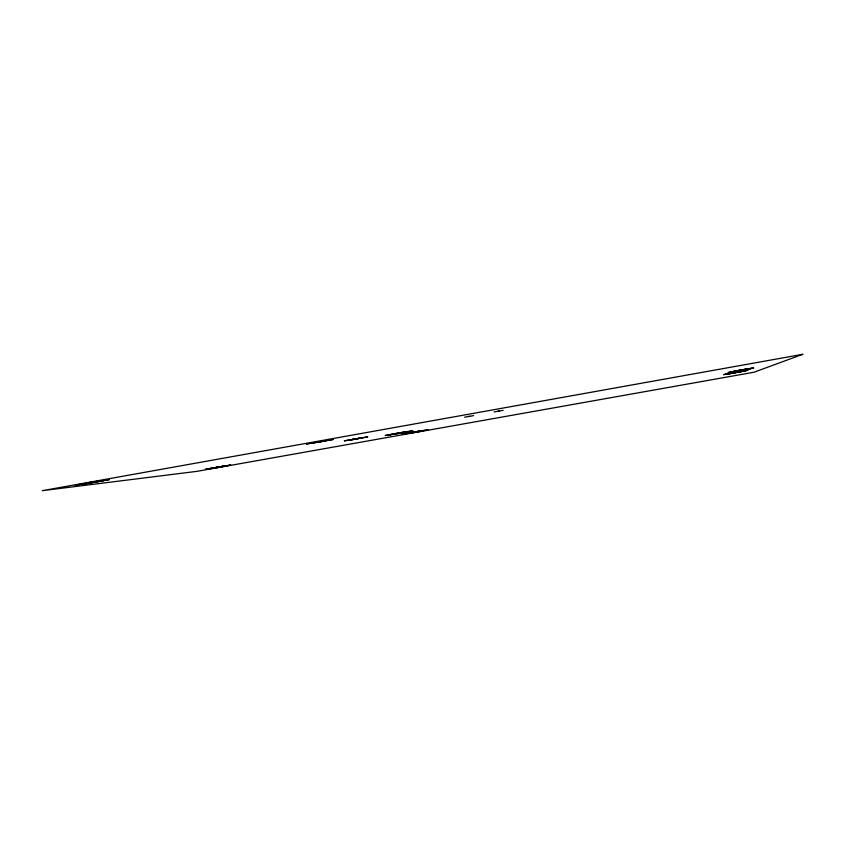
<?xml version="1.0" encoding="UTF-8"?>
<svg xmlns="http://www.w3.org/2000/svg" width="845" height="845" viewBox="0 0 845 845"><rect width="100%" height="100%" fill="white"/><g stroke="black" fill="none" stroke-linecap="round" stroke-linejoin="round"><path stroke-width="1.27" d="M494.156 411.937L503.187 410.353M740.199 370.554L748.015 368.99L733.724 371.546L741.53 369.983M325.906 440.773L313.305 442.938M403.086 432.534L405.125 432.091L402.368 432.45M740.146 371.779L742.586 371.24L728.971 373.67L731.369 373.131M464.613 417.198L473.612 415.613M412.698 432.355L409.519 432.999L412.043 432.672M417.705 431.689L420.905 431.034L418.412 431.362M727.355 373.839L725.58 374.272L727.967 374.008M733.946 371.325L730.154 372.18L732.636 371.916M747.698 369.223L751.596 368.357L747.138 368.927M742.311 371.451L745.998 370.628L741.709 371.198M409.561 432.872L406.667 433.496L410.469 432.989M420.799 431.182L423.746 430.549L417.081 431.584M736.333 370.86L728.02 372.56L734.685 371.589M87.162 483.16L84.701 483.699L89.929 483.002M745.322 369.687L753.751 367.966L744.635 369.349M727.83 373.68L740.04 371.43M214.746 467.676L212.496 468.13L214.535 467.876M396.22 433.506L392.872 434.203L403.139 432.608M221.358 466.715L223.65 466.229L218.95 466.936M401.766 432.788L408.188 431.563L389.809 434.731L394.013 434.182M735.425 370.976L739.037 370.353M742.649 370.195L746.209 369.571M734.59 372.518L723.542 374.641L729.932 373.691M736.946 372.391L748.047 370.268L739.322 371.599M737.527 372.36L740.907 371.779M93.108 481.893L75.142 485.283L99.742 481.206L92.623 482.21M354.425 439.051C336.711 442.526 378.085 435.133 354.425 439.051L357.234 438.83M738.667 370.374L742.068 369.751M739.671 370.786L743.009 370.173M733.629 372.571L736.872 371.98M734.696 372.92L737.865 372.339M218.654 467.2L226.439 465.743L220.355 466.704M409.487 432.777L428.066 429.799L402.336 434.245L414.821 432.207M420.821 431.277L414.335 432.439M85.535 483.646L98.95 481.249M350.252 439.928L361.428 437.942M733.724 371.546L748.015 368.99M728.971 373.67L742.586 371.24M393.009 434.214L404.808 432.112M409.814 432.989L420.63 431.056M220.07 466.947L209.676 468.648L223.312 466.26M87.046 483.076L90.647 482.537M94.577 482.315L103.481 480.583L95.738 481.608M741.868 369.835L745.396 369.17M736.418 371.356L739.871 370.701M731.59 373.458L734.875 372.846M399.769 432.703L385.14 435.534L396.168 433.823M398.259 433.57L412.835 430.76L399.516 432.851M414.113 432.101L418.011 431.362M416.838 431.911L411.071 432.989M215.021 467.56L217.471 467.19M394.742 434.172L398.513 433.432M217.176 467.19L219.394 466.81M216.753 467.581L230.685 465.014L205.462 469.313L219.383 467.211M733.46 371.853L737.157 371.177M728.77 373.944L732.288 373.3M89.845 482.579L109.153 479.643L87.056 483.689M214.662 467.919L217.186 467.454M212.782 468.225L215.792 467.676M86.137 483.689L80.909 484.322L95.643 482.03M317.773 441.956L321.364 441.671M397.784 433.231L400.213 433.062M469.767 416.427L468.468 416.416M499.215 411.156L498.138 411.103M306.481 443.974L333.014 439.506L306.481 443.974M802.75 354.319L754.004 372.222L196.885 471.362L42.25 490.681L802.75 354.319M344.401 440.837L367.67 436.897L344.401 440.837"/></g></svg>
